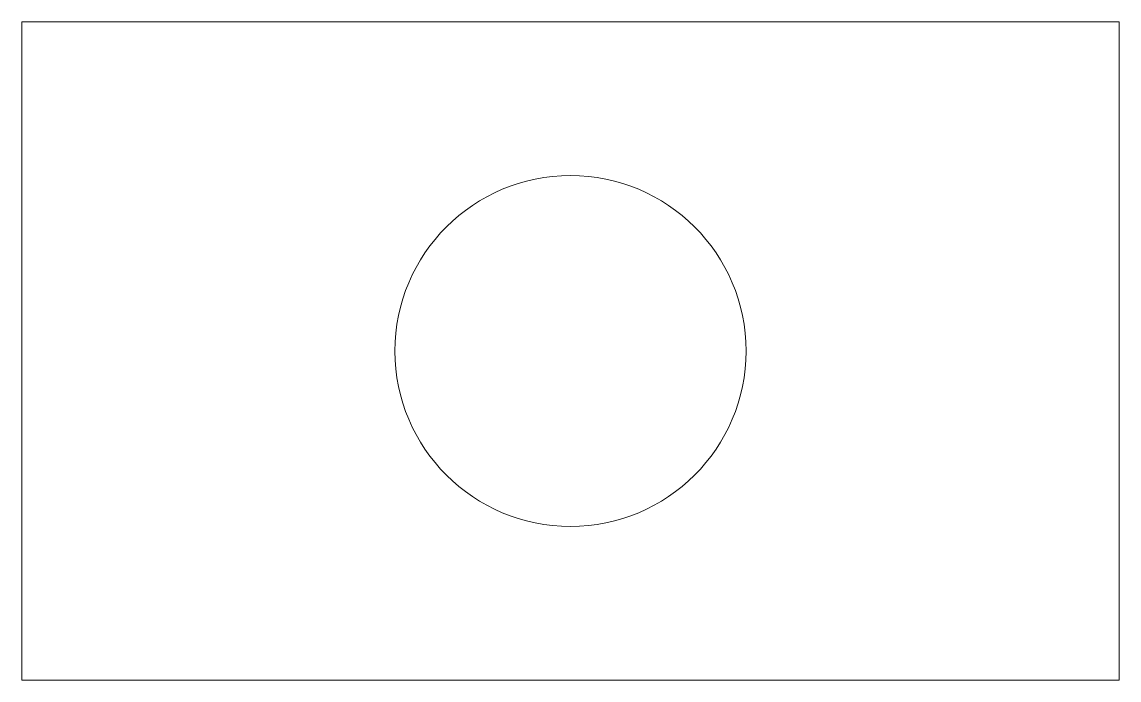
# Model space of a CAD drawing. Header units: millimetres. Extents: x 0 to 10, y 0 to 6.
import ezdxf

# ---------------------------------------------------------------- set-up
doc = ezdxf.new("R2010")
doc.units = ezdxf.units.MM

msp = doc.modelspace()

# ---------------------------------------------------------------- linework, layer by layer
at = {"color": 7, "linetype": 'Continuous', "lineweight": 15}
for p, q in [((0, 6), (0, 0)), ((10, 6), (0, 6)), ((10, 0), (10, 6)), ((0, 0), (10, 0))]:
    msp.add_line(p, q, dxfattribs=at)
msp.add_circle((5, 3), 1.6, dxfattribs=at)

doc.saveas('drawing.dxf')
